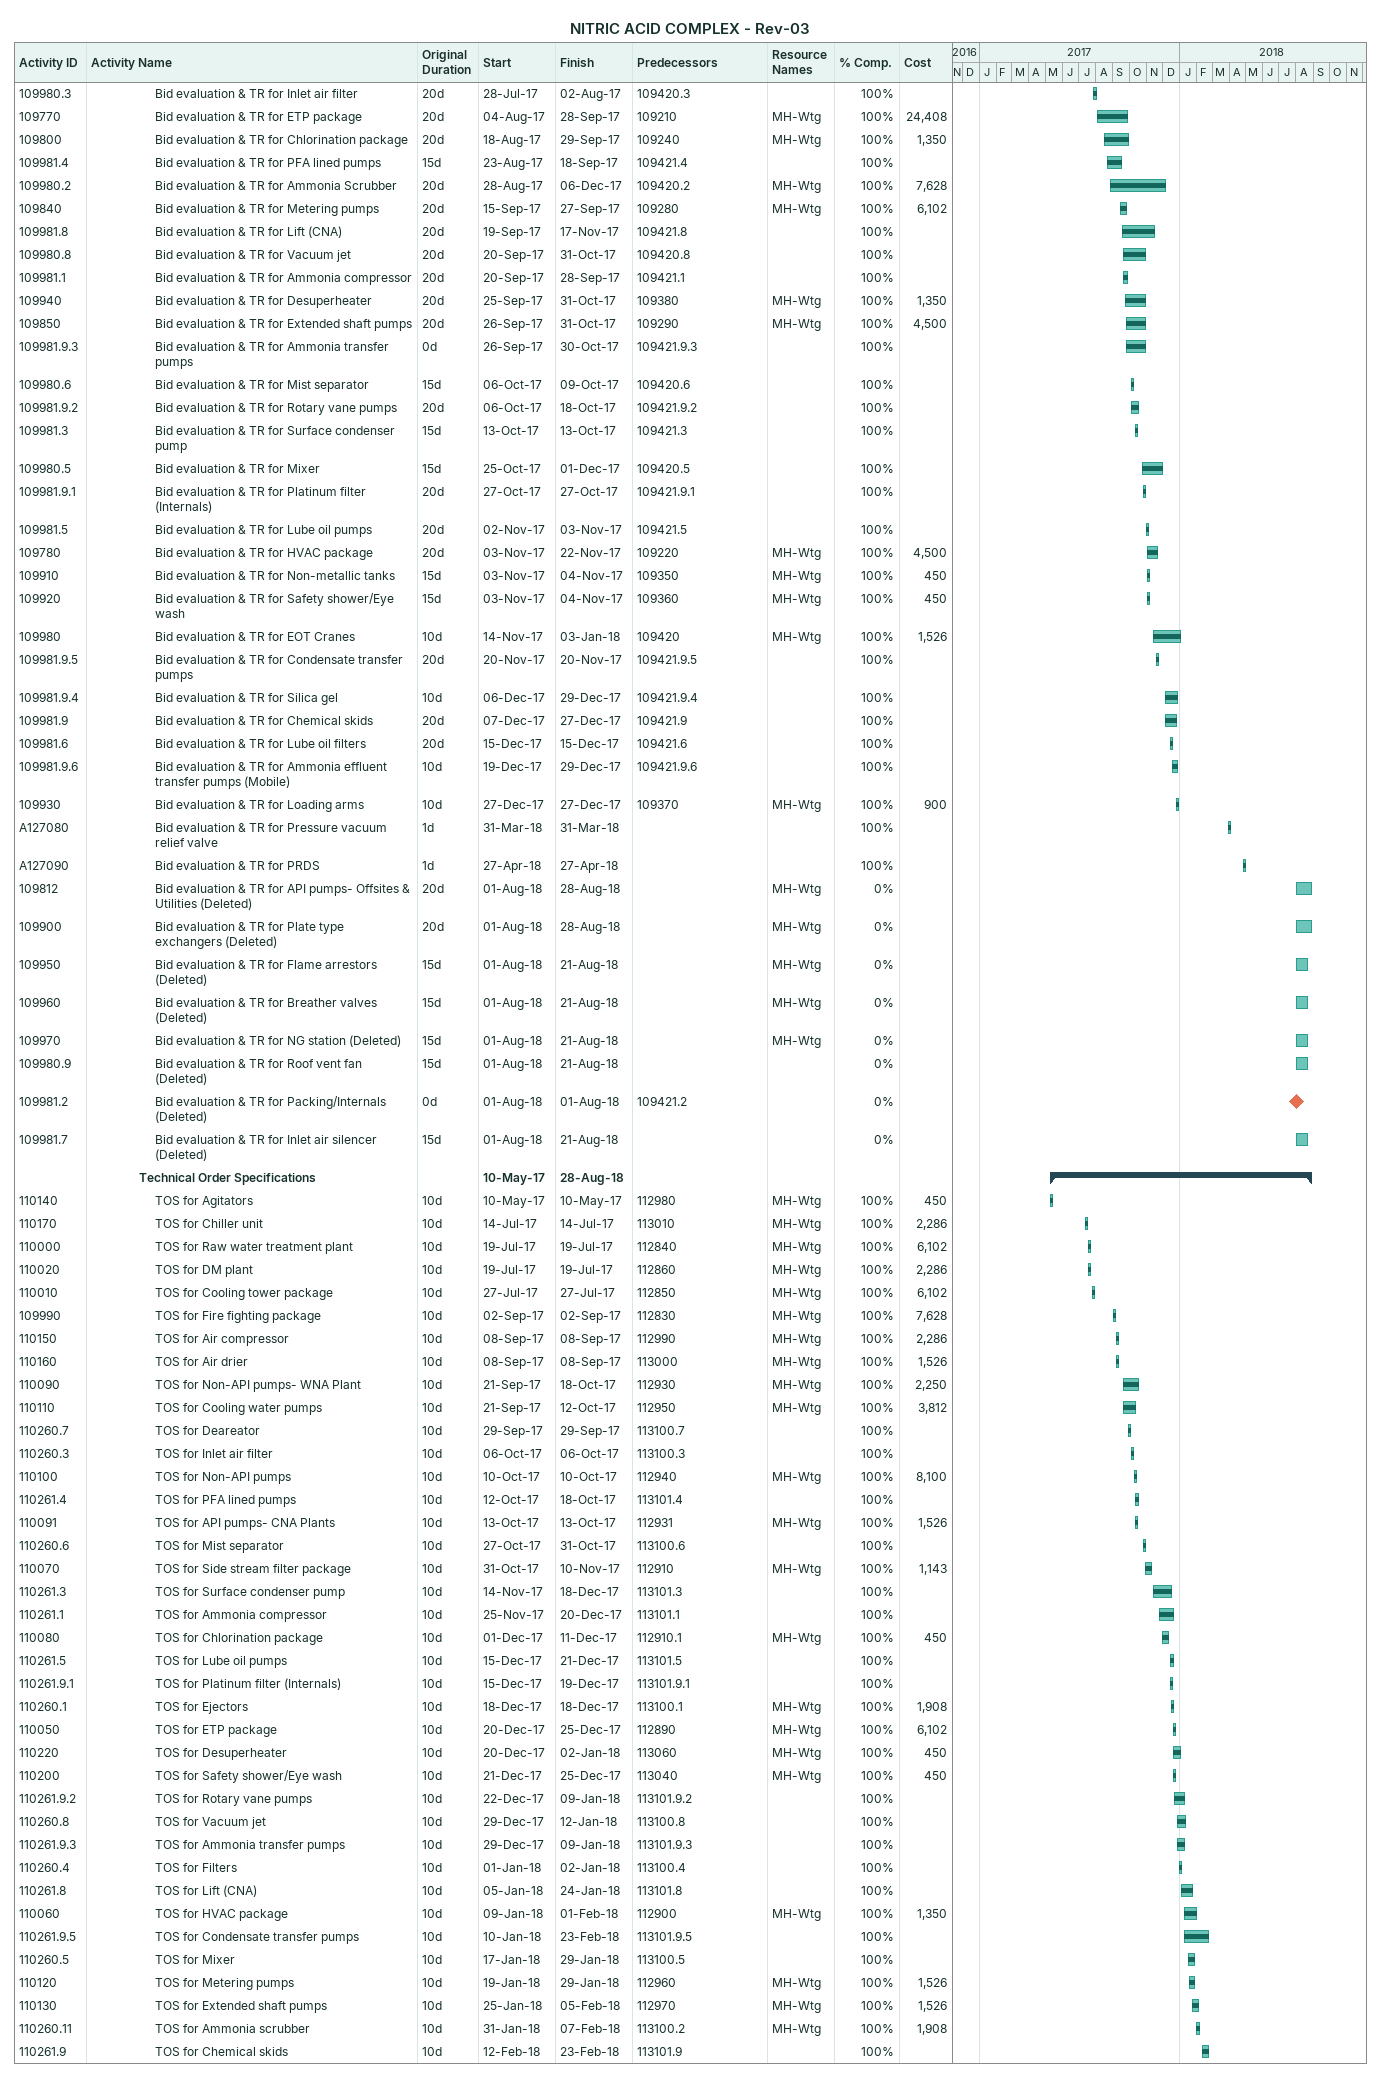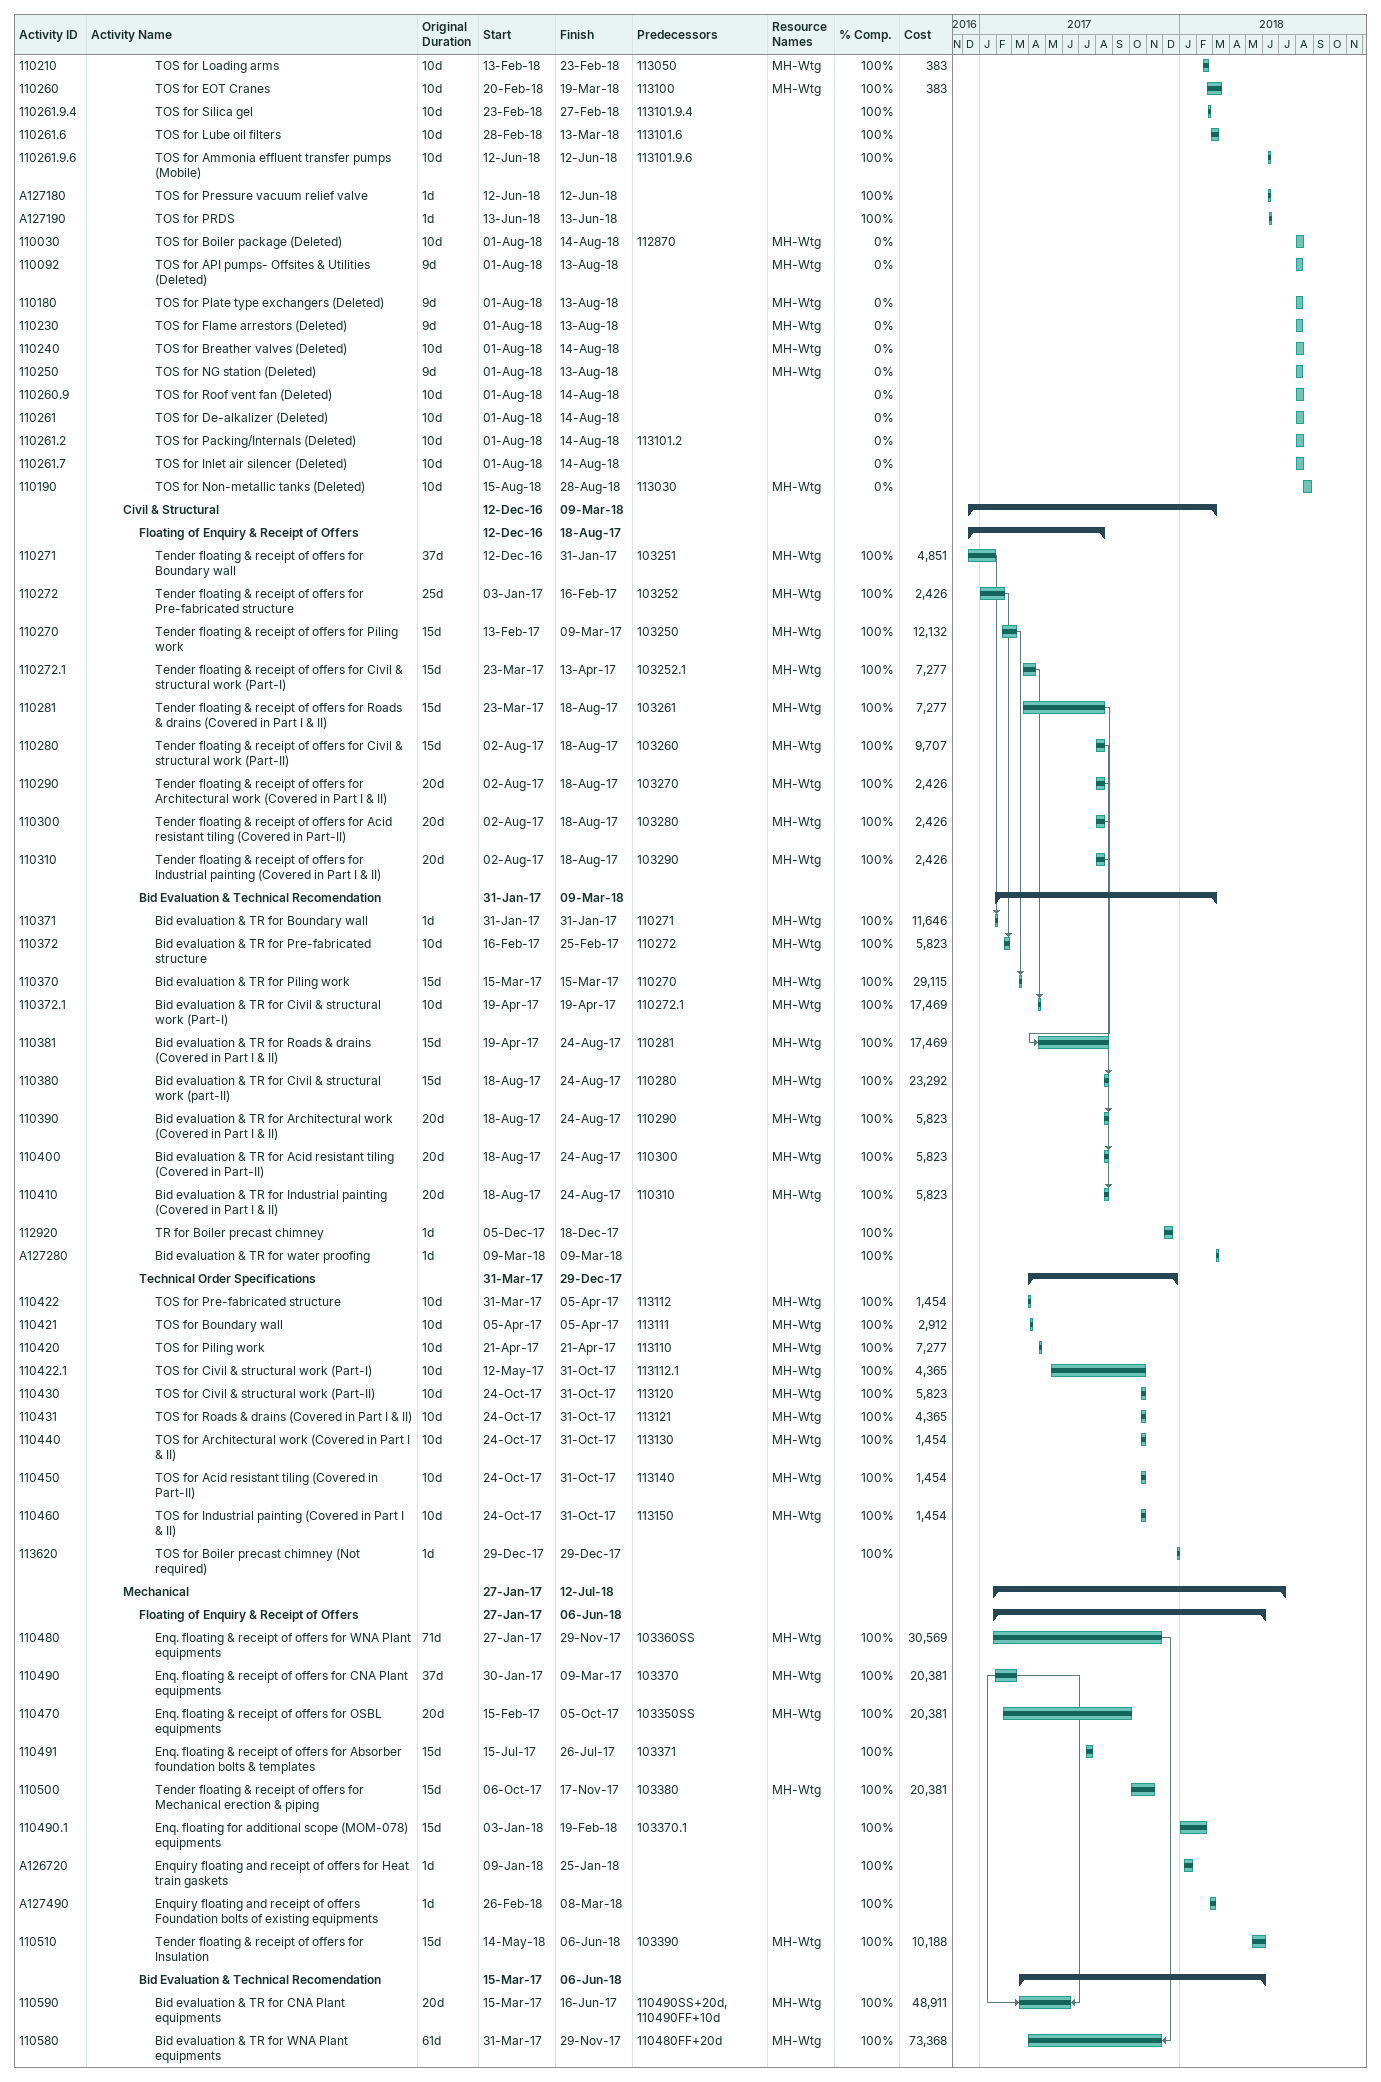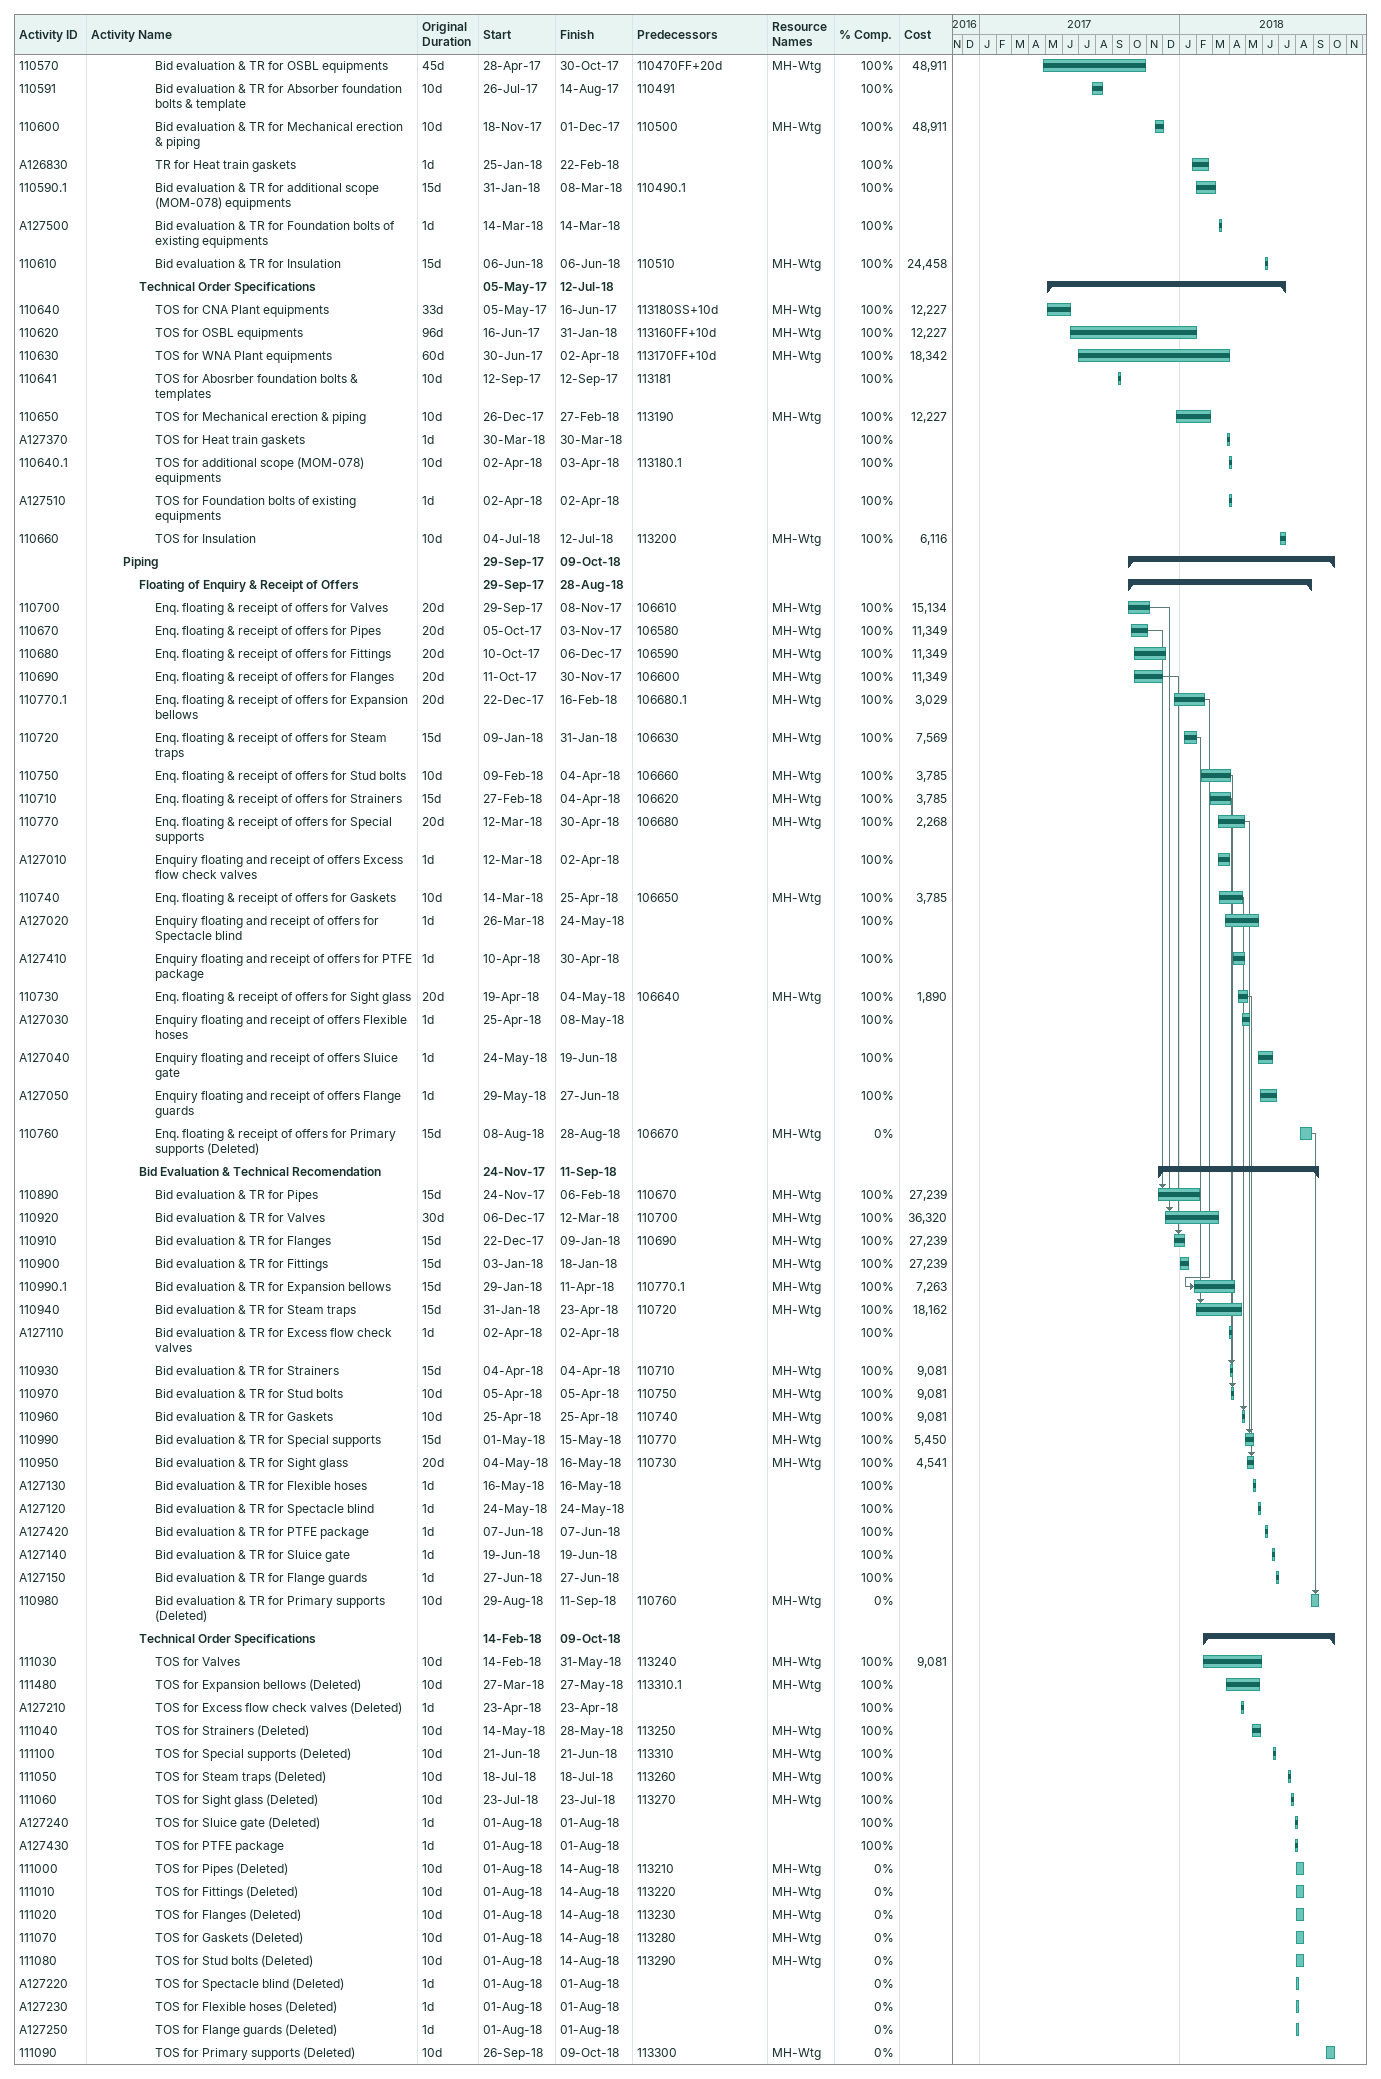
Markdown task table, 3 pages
NITRIC ACID COMPLEX - Rev-03

| ID | Level | Task | Original duration | Start | Finish | Predecessors | Resources | % complete | Cost |
|---|---|---|---|---|---|---|---|---|---|
| 109980.3 | 5 | Bid evaluation & TR for Inlet air filter | 20d | 2017-07-28 | 2017-08-02 | 109420.3 |  | 100 |  |
| 109770 | 5 | Bid evaluation & TR for ETP package | 20d | 2017-08-04 | 2017-09-28 | 109210 | MH-Wtg | 100 | 24408 |
| 109800 | 5 | Bid evaluation & TR for Chlorination package | 20d | 2017-08-18 | 2017-09-29 | 109240 | MH-Wtg | 100 | 1350 |
| 109981.4 | 5 | Bid evaluation & TR for PFA lined pumps | 15d | 2017-08-23 | 2017-09-18 | 109421.4 |  | 100 |  |
| 109980.2 | 5 | Bid evaluation & TR for Ammonia Scrubber | 20d | 2017-08-28 | 2017-12-06 | 109420.2 | MH-Wtg | 100 | 7628 |
| 109840 | 5 | Bid evaluation & TR for Metering pumps | 20d | 2017-09-15 | 2017-09-27 | 109280 | MH-Wtg | 100 | 6102 |
| 109981.8 | 5 | Bid evaluation & TR for Lift (CNA) | 20d | 2017-09-19 | 2017-11-17 | 109421.8 |  | 100 |  |
| 109980.8 | 5 | Bid evaluation & TR for Vacuum jet | 20d | 2017-09-20 | 2017-10-31 | 109420.8 |  | 100 |  |
| 109981.1 | 5 | Bid evaluation & TR for Ammonia compressor | 20d | 2017-09-20 | 2017-09-28 | 109421.1 |  | 100 |  |
| 109940 | 5 | Bid evaluation & TR for Desuperheater | 20d | 2017-09-25 | 2017-10-31 | 109380 | MH-Wtg | 100 | 1350 |
| 109850 | 5 | Bid evaluation & TR for Extended shaft pumps | 20d | 2017-09-26 | 2017-10-31 | 109290 | MH-Wtg | 100 | 4500 |
| 109981.9.3 | 5 | Bid evaluation & TR for Ammonia transfer pumps | 0d | 2017-09-26 | 2017-10-30 | 109421.9.3 |  | 100 |  |
| 109980.6 | 5 | Bid evaluation & TR for Mist separator | 15d | 2017-10-06 | 2017-10-09 | 109420.6 |  | 100 |  |
| 109981.9.2 | 5 | Bid evaluation & TR for Rotary vane pumps | 20d | 2017-10-06 | 2017-10-18 | 109421.9.2 |  | 100 |  |
| 109981.3 | 5 | Bid evaluation & TR for Surface condenser pump | 15d | 2017-10-13 | 2017-10-13 | 109421.3 |  | 100 |  |
| 109980.5 | 5 | Bid evaluation & TR for Mixer | 15d | 2017-10-25 | 2017-12-01 | 109420.5 |  | 100 |  |
| 109981.9.1 | 5 | Bid evaluation & TR for Platinum filter (Internals) | 20d | 2017-10-27 | 2017-10-27 | 109421.9.1 |  | 100 |  |
| 109981.5 | 5 | Bid evaluation & TR for Lube oil pumps | 20d | 2017-11-02 | 2017-11-03 | 109421.5 |  | 100 |  |
| 109780 | 5 | Bid evaluation & TR for HVAC package | 20d | 2017-11-03 | 2017-11-22 | 109220 | MH-Wtg | 100 | 4500 |
| 109910 | 5 | Bid evaluation & TR for Non-metallic tanks | 15d | 2017-11-03 | 2017-11-04 | 109350 | MH-Wtg | 100 | 450 |
| 109920 | 5 | Bid evaluation & TR for Safety shower/Eye wash | 15d | 2017-11-03 | 2017-11-04 | 109360 | MH-Wtg | 100 | 450 |
| 109980 | 5 | Bid evaluation & TR for EOT Cranes | 10d | 2017-11-14 | 2018-01-03 | 109420 | MH-Wtg | 100 | 1526 |
| 109981.9.5 | 5 | Bid evaluation & TR for Condensate transfer pumps | 20d | 2017-11-20 | 2017-11-20 | 109421.9.5 |  | 100 |  |
| 109981.9.4 | 5 | Bid evaluation & TR for Silica gel | 10d | 2017-12-06 | 2017-12-29 | 109421.9.4 |  | 100 |  |
| 109981.9 | 5 | Bid evaluation & TR for Chemical skids | 20d | 2017-12-07 | 2017-12-27 | 109421.9 |  | 100 |  |
| 109981.6 | 5 | Bid evaluation & TR for Lube oil filters | 20d | 2017-12-15 | 2017-12-15 | 109421.6 |  | 100 |  |
| 109981.9.6 | 5 | Bid evaluation & TR for Ammonia effluent transfer pumps (Mobile) | 10d | 2017-12-19 | 2017-12-29 | 109421.9.6 |  | 100 |  |
| 109930 | 5 | Bid evaluation & TR for Loading arms | 10d | 2017-12-27 | 2017-12-27 | 109370 | MH-Wtg | 100 | 900 |
| A127080 | 5 | Bid evaluation & TR for Pressure vacuum relief valve | 1d | 2018-03-31 | 2018-03-31 |  |  | 100 |  |
| A127090 | 5 | Bid evaluation & TR for PRDS | 1d | 2018-04-27 | 2018-04-27 |  |  | 100 |  |
| 109812 | 5 | Bid evaluation & TR for API pumps- Offsites & Utilities (Deleted) | 20d | 2018-08-01 | 2018-08-28 |  | MH-Wtg | 0 |  |
| 109900 | 5 | Bid evaluation & TR for Plate type exchangers (Deleted) | 20d | 2018-08-01 | 2018-08-28 |  | MH-Wtg | 0 |  |
| 109950 | 5 | Bid evaluation & TR for Flame arrestors (Deleted) | 15d | 2018-08-01 | 2018-08-21 |  | MH-Wtg | 0 |  |
| 109960 | 5 | Bid evaluation & TR for Breather valves (Deleted) | 15d | 2018-08-01 | 2018-08-21 |  | MH-Wtg | 0 |  |
| 109970 | 5 | Bid evaluation & TR for NG station (Deleted) | 15d | 2018-08-01 | 2018-08-21 |  | MH-Wtg | 0 |  |
| 109980.9 | 5 | Bid evaluation & TR for Roof vent fan (Deleted) | 15d | 2018-08-01 | 2018-08-21 |  |  | 0 |  |
| 109981.2 | 5 | Bid evaluation & TR for Packing/Internals (Deleted) | 0d | 2018-08-01 | 2018-08-01 | 109421.2 |  | 0 |  |
| 109981.7 | 5 | Bid evaluation & TR for Inlet air silencer (Deleted) | 15d | 2018-08-01 | 2018-08-21 |  |  | 0 |  |
|  | 4 | **Technical Order Specifications** |  | 2017-05-10 | 2018-08-28 |  |  |  |  |
| 110140 | 5 | TOS for Agitators | 10d | 2017-05-10 | 2017-05-10 | 112980 | MH-Wtg | 100 | 450 |
| 110170 | 5 | TOS for Chiller unit | 10d | 2017-07-14 | 2017-07-14 | 113010 | MH-Wtg | 100 | 2286 |
| 110000 | 5 | TOS for Raw water treatment plant | 10d | 2017-07-19 | 2017-07-19 | 112840 | MH-Wtg | 100 | 6102 |
| 110020 | 5 | TOS for DM plant | 10d | 2017-07-19 | 2017-07-19 | 112860 | MH-Wtg | 100 | 2286 |
| 110010 | 5 | TOS for Cooling tower package | 10d | 2017-07-27 | 2017-07-27 | 112850 | MH-Wtg | 100 | 6102 |
| 109990 | 5 | TOS for Fire fighting package | 10d | 2017-09-02 | 2017-09-02 | 112830 | MH-Wtg | 100 | 7628 |
| 110150 | 5 | TOS for Air compressor | 10d | 2017-09-08 | 2017-09-08 | 112990 | MH-Wtg | 100 | 2286 |
| 110160 | 5 | TOS for Air drier | 10d | 2017-09-08 | 2017-09-08 | 113000 | MH-Wtg | 100 | 1526 |
| 110090 | 5 | TOS for Non-API pumps- WNA Plant | 10d | 2017-09-21 | 2017-10-18 | 112930 | MH-Wtg | 100 | 2250 |
| 110110 | 5 | TOS for Cooling water pumps | 10d | 2017-09-21 | 2017-10-12 | 112950 | MH-Wtg | 100 | 3812 |
| 110260.7 | 5 | TOS for Deareator | 10d | 2017-09-29 | 2017-09-29 | 113100.7 |  | 100 |  |
| 110260.3 | 5 | TOS for Inlet air filter | 10d | 2017-10-06 | 2017-10-06 | 113100.3 |  | 100 |  |
| 110100 | 5 | TOS for Non-API pumps | 10d | 2017-10-10 | 2017-10-10 | 112940 | MH-Wtg | 100 | 8100 |
| 110261.4 | 5 | TOS for PFA lined pumps | 10d | 2017-10-12 | 2017-10-18 | 113101.4 |  | 100 |  |
| 110091 | 5 | TOS for API pumps- CNA Plants | 10d | 2017-10-13 | 2017-10-13 | 112931 | MH-Wtg | 100 | 1526 |
| 110260.6 | 5 | TOS for Mist separator | 10d | 2017-10-27 | 2017-10-31 | 113100.6 |  | 100 |  |
| 110070 | 5 | TOS for Side stream filter package | 10d | 2017-10-31 | 2017-11-10 | 112910 | MH-Wtg | 100 | 1143 |
| 110261.3 | 5 | TOS for Surface condenser pump | 10d | 2017-11-14 | 2017-12-18 | 113101.3 |  | 100 |  |
| 110261.1 | 5 | TOS for Ammonia compressor | 10d | 2017-11-25 | 2017-12-20 | 113101.1 |  | 100 |  |
| 110080 | 5 | TOS for Chlorination package | 10d | 2017-12-01 | 2017-12-11 | 112910.1 | MH-Wtg | 100 | 450 |
| 110261.5 | 5 | TOS for Lube oil pumps | 10d | 2017-12-15 | 2017-12-21 | 113101.5 |  | 100 |  |
| 110261.9.1 | 5 | TOS for Platinum filter (Internals) | 10d | 2017-12-15 | 2017-12-19 | 113101.9.1 |  | 100 |  |
| 110260.1 | 5 | TOS for Ejectors | 10d | 2017-12-18 | 2017-12-18 | 113100.1 | MH-Wtg | 100 | 1908 |
| 110050 | 5 | TOS for ETP package | 10d | 2017-12-20 | 2017-12-25 | 112890 | MH-Wtg | 100 | 6102 |
| 110220 | 5 | TOS for Desuperheater | 10d | 2017-12-20 | 2018-01-02 | 113060 | MH-Wtg | 100 | 450 |
| 110200 | 5 | TOS for Safety shower/Eye wash | 10d | 2017-12-21 | 2017-12-25 | 113040 | MH-Wtg | 100 | 450 |
| 110261.9.2 | 5 | TOS for Rotary vane pumps | 10d | 2017-12-22 | 2018-01-09 | 113101.9.2 |  | 100 |  |
| 110260.8 | 5 | TOS for Vacuum jet | 10d | 2017-12-29 | 2018-01-12 | 113100.8 |  | 100 |  |
| 110261.9.3 | 5 | TOS for Ammonia transfer pumps | 10d | 2017-12-29 | 2018-01-09 | 113101.9.3 |  | 100 |  |
| 110260.4 | 5 | TOS for Filters | 10d | 2018-01-01 | 2018-01-02 | 113100.4 |  | 100 |  |
| 110261.8 | 5 | TOS for Lift (CNA) | 10d | 2018-01-05 | 2018-01-24 | 113101.8 |  | 100 |  |
| 110060 | 5 | TOS for HVAC package | 10d | 2018-01-09 | 2018-02-01 | 112900 | MH-Wtg | 100 | 1350 |
| 110261.9.5 | 5 | TOS for Condensate transfer pumps | 10d | 2018-01-10 | 2018-02-23 | 113101.9.5 |  | 100 |  |
| 110260.5 | 5 | TOS for Mixer | 10d | 2018-01-17 | 2018-01-29 | 113100.5 |  | 100 |  |
| 110120 | 5 | TOS for Metering pumps | 10d | 2018-01-19 | 2018-01-29 | 112960 | MH-Wtg | 100 | 1526 |
| 110130 | 5 | TOS for Extended shaft pumps | 10d | 2018-01-25 | 2018-02-05 | 112970 | MH-Wtg | 100 | 1526 |
| 110260.11 | 5 | TOS for Ammonia scrubber | 10d | 2018-01-31 | 2018-02-07 | 113100.2 | MH-Wtg | 100 | 1908 |
| 110261.9 | 5 | TOS for Chemical skids | 10d | 2018-02-12 | 2018-02-23 | 113101.9 |  | 100 |  |
| 110210 | 5 | TOS for Loading arms | 10d | 2018-02-13 | 2018-02-23 | 113050 | MH-Wtg | 100 | 383 |
| 110260 | 5 | TOS for EOT Cranes | 10d | 2018-02-20 | 2018-03-19 | 113100 | MH-Wtg | 100 | 383 |
| 110261.9.4 | 5 | TOS for Silica gel | 10d | 2018-02-23 | 2018-02-27 | 113101.9.4 |  | 100 |  |
| 110261.6 | 5 | TOS for Lube oil filters | 10d | 2018-02-28 | 2018-03-13 | 113101.6 |  | 100 |  |
| 110261.9.6 | 5 | TOS for Ammonia effluent transfer pumps (Mobile) | 10d | 2018-06-12 | 2018-06-12 | 113101.9.6 |  | 100 |  |
| A127180 | 5 | TOS for Pressure vacuum relief valve | 1d | 2018-06-12 | 2018-06-12 |  |  | 100 |  |
| A127190 | 5 | TOS for PRDS | 1d | 2018-06-13 | 2018-06-13 |  |  | 100 |  |
| 110030 | 5 | TOS for Boiler package (Deleted) | 10d | 2018-08-01 | 2018-08-14 | 112870 | MH-Wtg | 0 |  |
| 110092 | 5 | TOS for API pumps- Offsites & Utilities (Deleted) | 9d | 2018-08-01 | 2018-08-13 |  | MH-Wtg | 0 |  |
| 110180 | 5 | TOS for Plate type exchangers (Deleted) | 9d | 2018-08-01 | 2018-08-13 |  | MH-Wtg | 0 |  |
| 110230 | 5 | TOS for Flame arrestors (Deleted) | 9d | 2018-08-01 | 2018-08-13 |  | MH-Wtg | 0 |  |
| 110240 | 5 | TOS for Breather valves (Deleted) | 10d | 2018-08-01 | 2018-08-14 |  | MH-Wtg | 0 |  |
| 110250 | 5 | TOS for NG station (Deleted) | 9d | 2018-08-01 | 2018-08-13 |  | MH-Wtg | 0 |  |
| 110260.9 | 5 | TOS for Roof vent fan (Deleted) | 10d | 2018-08-01 | 2018-08-14 |  |  | 0 |  |
| 110261 | 5 | TOS for De-alkalizer (Deleted) | 10d | 2018-08-01 | 2018-08-14 |  |  | 0 |  |
| 110261.2 | 5 | TOS for Packing/Internals (Deleted) | 10d | 2018-08-01 | 2018-08-14 | 113101.2 |  | 0 |  |
| 110261.7 | 5 | TOS for Inlet air silencer (Deleted) | 10d | 2018-08-01 | 2018-08-14 |  |  | 0 |  |
| 110190 | 5 | TOS for Non-metallic tanks (Deleted) | 10d | 2018-08-15 | 2018-08-28 | 113030 | MH-Wtg | 0 |  |
|  | 3 | **Civil & Structural** |  | 2016-12-12 | 2018-03-09 |  |  |  |  |
|  | 4 | **Floating of Enquiry & Receipt of Offers** |  | 2016-12-12 | 2017-08-18 |  |  |  |  |
| 110271 | 5 | Tender floating & receipt of offers for Boundary wall | 37d | 2016-12-12 | 2017-01-31 | 103251 | MH-Wtg | 100 | 4851 |
| 110272 | 5 | Tender floating & receipt of offers for Pre-fabricated structure | 25d | 2017-01-03 | 2017-02-16 | 103252 | MH-Wtg | 100 | 2426 |
| 110270 | 5 | Tender floating & receipt of offers for Piling work | 15d | 2017-02-13 | 2017-03-09 | 103250 | MH-Wtg | 100 | 12132 |
| 110272.1 | 5 | Tender floating & receipt of offers for Civil & structural work (Part-I) | 15d | 2017-03-23 | 2017-04-13 | 103252.1 | MH-Wtg | 100 | 7277 |
| 110281 | 5 | Tender floating & receipt of offers for Roads & drains (Covered in Part I & II) | 15d | 2017-03-23 | 2017-08-18 | 103261 | MH-Wtg | 100 | 7277 |
| 110280 | 5 | Tender floating & receipt of offers for Civil & structural work (Part-II) | 15d | 2017-08-02 | 2017-08-18 | 103260 | MH-Wtg | 100 | 9707 |
| 110290 | 5 | Tender floating & receipt of offers for Architectural work (Covered in Part I & II) | 20d | 2017-08-02 | 2017-08-18 | 103270 | MH-Wtg | 100 | 2426 |
| 110300 | 5 | Tender floating & receipt of offers for Acid resistant tiling (Covered in Part-II) | 20d | 2017-08-02 | 2017-08-18 | 103280 | MH-Wtg | 100 | 2426 |
| 110310 | 5 | Tender floating & receipt of offers for Industrial painting (Covered in Part I & II) | 20d | 2017-08-02 | 2017-08-18 | 103290 | MH-Wtg | 100 | 2426 |
|  | 4 | **Bid Evaluation & Technical Recomendation** |  | 2017-01-31 | 2018-03-09 |  |  |  |  |
| 110371 | 5 | Bid evaluation & TR for Boundary wall | 1d | 2017-01-31 | 2017-01-31 | 110271 | MH-Wtg | 100 | 11646 |
| 110372 | 5 | Bid evaluation & TR for Pre-fabricated structure | 10d | 2017-02-16 | 2017-02-25 | 110272 | MH-Wtg | 100 | 5823 |
| 110370 | 5 | Bid evaluation & TR for Piling work | 15d | 2017-03-15 | 2017-03-15 | 110270 | MH-Wtg | 100 | 29115 |
| 110372.1 | 5 | Bid evaluation & TR for Civil & structural work (Part-I) | 10d | 2017-04-19 | 2017-04-19 | 110272.1 | MH-Wtg | 100 | 17469 |
| 110381 | 5 | Bid evaluation & TR for Roads & drains (Covered in Part I & II) | 15d | 2017-04-19 | 2017-08-24 | 110281 | MH-Wtg | 100 | 17469 |
| 110380 | 5 | Bid evaluation & TR for Civil & structural work (part-II) | 15d | 2017-08-18 | 2017-08-24 | 110280 | MH-Wtg | 100 | 23292 |
| 110390 | 5 | Bid evaluation & TR for Architectural work (Covered in Part I & II) | 20d | 2017-08-18 | 2017-08-24 | 110290 | MH-Wtg | 100 | 5823 |
| 110400 | 5 | Bid evaluation & TR for Acid resistant tiling (Covered in Part-II) | 20d | 2017-08-18 | 2017-08-24 | 110300 | MH-Wtg | 100 | 5823 |
| 110410 | 5 | Bid evaluation & TR for Industrial painting (Covered in Part I & II) | 20d | 2017-08-18 | 2017-08-24 | 110310 | MH-Wtg | 100 | 5823 |
| 112920 | 5 | TR for Boiler precast chimney | 1d | 2017-12-05 | 2017-12-18 |  |  | 100 |  |
| A127280 | 5 | Bid evaluation & TR for water proofing | 1d | 2018-03-09 | 2018-03-09 |  |  | 100 |  |
|  | 4 | **Technical Order Specifications** |  | 2017-03-31 | 2017-12-29 |  |  |  |  |
| 110422 | 5 | TOS for Pre-fabricated structure | 10d | 2017-03-31 | 2017-04-05 | 113112 | MH-Wtg | 100 | 1454 |
| 110421 | 5 | TOS for Boundary wall | 10d | 2017-04-05 | 2017-04-05 | 113111 | MH-Wtg | 100 | 2912 |
| 110420 | 5 | TOS for Piling work | 10d | 2017-04-21 | 2017-04-21 | 113110 | MH-Wtg | 100 | 7277 |
| 110422.1 | 5 | TOS for Civil & structural work (Part-I) | 10d | 2017-05-12 | 2017-10-31 | 113112.1 | MH-Wtg | 100 | 4365 |
| 110430 | 5 | TOS for Civil & structural work (Part-II) | 10d | 2017-10-24 | 2017-10-31 | 113120 | MH-Wtg | 100 | 5823 |
| 110431 | 5 | TOS for Roads & drains (Covered in Part I & II) | 10d | 2017-10-24 | 2017-10-31 | 113121 | MH-Wtg | 100 | 4365 |
| 110440 | 5 | TOS for Architectural work (Covered in Part I & II) | 10d | 2017-10-24 | 2017-10-31 | 113130 | MH-Wtg | 100 | 1454 |
| 110450 | 5 | TOS for Acid resistant tiling (Covered in Part-II) | 10d | 2017-10-24 | 2017-10-31 | 113140 | MH-Wtg | 100 | 1454 |
| 110460 | 5 | TOS for Industrial painting (Covered in Part I & II) | 10d | 2017-10-24 | 2017-10-31 | 113150 | MH-Wtg | 100 | 1454 |
| 113620 | 5 | TOS for Boiler precast chimney (Not required) | 1d | 2017-12-29 | 2017-12-29 |  |  | 100 |  |
|  | 3 | **Mechanical** |  | 2017-01-27 | 2018-07-12 |  |  |  |  |
|  | 4 | **Floating of Enquiry & Receipt of Offers** |  | 2017-01-27 | 2018-06-06 |  |  |  |  |
| 110480 | 5 | Enq. floating & receipt of offers for WNA Plant equipments | 71d | 2017-01-27 | 2017-11-29 | 103360SS | MH-Wtg | 100 | 30569 |
| 110490 | 5 | Enq. floating & receipt of offers for CNA Plant equipments | 37d | 2017-01-30 | 2017-03-09 | 103370 | MH-Wtg | 100 | 20381 |
| 110470 | 5 | Enq. floating & receipt of offers for OSBL equipments | 20d | 2017-02-15 | 2017-10-05 | 103350SS | MH-Wtg | 100 | 20381 |
| 110491 | 5 | Enq. floating & receipt of offers for Absorber foundation bolts & templates | 15d | 2017-07-15 | 2017-07-26 | 103371 |  | 100 |  |
| 110500 | 5 | Tender floating & receipt of offers for Mechanical erection & piping | 15d | 2017-10-06 | 2017-11-17 | 103380 | MH-Wtg | 100 | 20381 |
| 110490.1 | 5 | Enq. floating for additional scope (MOM-078) equipments | 15d | 2018-01-03 | 2018-02-19 | 103370.1 |  | 100 |  |
| A126720 | 5 | Enquiry floating and receipt of offers for Heat train gaskets | 1d | 2018-01-09 | 2018-01-25 |  |  | 100 |  |
| A127490 | 5 | Enquiry floating and receipt of offers Foundation bolts of existing equipments | 1d | 2018-02-26 | 2018-03-08 |  |  | 100 |  |
| 110510 | 5 | Tender floating & receipt of offers for Insulation | 15d | 2018-05-14 | 2018-06-06 | 103390 | MH-Wtg | 100 | 10188 |
|  | 4 | **Bid Evaluation & Technical Recomendation** |  | 2017-03-15 | 2018-06-06 |  |  |  |  |
| 110590 | 5 | Bid evaluation & TR for CNA Plant equipments | 20d | 2017-03-15 | 2017-06-16 | 110490SS+20d, 110490FF+10d | MH-Wtg | 100 | 48911 |
| 110580 | 5 | Bid evaluation & TR for WNA Plant equipments | 61d | 2017-03-31 | 2017-11-29 | 110480FF+20d | MH-Wtg | 100 | 73368 |
| 110570 | 5 | Bid evaluation & TR for OSBL equipments | 45d | 2017-04-28 | 2017-10-30 | 110470FF+20d | MH-Wtg | 100 | 48911 |
| 110591 | 5 | Bid evaluation & TR for Absorber foundation bolts & template | 10d | 2017-07-26 | 2017-08-14 | 110491 |  | 100 |  |
| 110600 | 5 | Bid evaluation & TR for Mechanical erection & piping | 10d | 2017-11-18 | 2017-12-01 | 110500 | MH-Wtg | 100 | 48911 |
| A126830 | 5 | TR for Heat train gaskets | 1d | 2018-01-25 | 2018-02-22 |  |  | 100 |  |
| 110590.1 | 5 | Bid evaluation & TR for additional scope (MOM-078) equipments | 15d | 2018-01-31 | 2018-03-08 | 110490.1 |  | 100 |  |
| A127500 | 5 | Bid evaluation & TR for Foundation bolts of existing equipments | 1d | 2018-03-14 | 2018-03-14 |  |  | 100 |  |
| 110610 | 5 | Bid evaluation & TR for Insulation | 15d | 2018-06-06 | 2018-06-06 | 110510 | MH-Wtg | 100 | 24458 |
|  | 4 | **Technical Order Specifications** |  | 2017-05-05 | 2018-07-12 |  |  |  |  |
| 110640 | 5 | TOS for CNA Plant equipments | 33d | 2017-05-05 | 2017-06-16 | 113180SS+10d | MH-Wtg | 100 | 12227 |
| 110620 | 5 | TOS for OSBL equipments | 96d | 2017-06-16 | 2018-01-31 | 113160FF+10d | MH-Wtg | 100 | 12227 |
| 110630 | 5 | TOS for WNA Plant equipments | 60d | 2017-06-30 | 2018-04-02 | 113170FF+10d | MH-Wtg | 100 | 18342 |
| 110641 | 5 | TOS for Abosrber foundation bolts & templates | 10d | 2017-09-12 | 2017-09-12 | 113181 |  | 100 |  |
| 110650 | 5 | TOS for Mechanical erection & piping | 10d | 2017-12-26 | 2018-02-27 | 113190 | MH-Wtg | 100 | 12227 |
| A127370 | 5 | TOS for Heat train gaskets | 1d | 2018-03-30 | 2018-03-30 |  |  | 100 |  |
| 110640.1 | 5 | TOS for additional scope (MOM-078) equipments | 10d | 2018-04-02 | 2018-04-03 | 113180.1 |  | 100 |  |
| A127510 | 5 | TOS for Foundation bolts of existing equipments | 1d | 2018-04-02 | 2018-04-02 |  |  | 100 |  |
| 110660 | 5 | TOS for Insulation | 10d | 2018-07-04 | 2018-07-12 | 113200 | MH-Wtg | 100 | 6116 |
|  | 3 | **Piping** |  | 2017-09-29 | 2018-10-09 |  |  |  |  |
|  | 4 | **Floating of Enquiry & Receipt of Offers** |  | 2017-09-29 | 2018-08-28 |  |  |  |  |
| 110700 | 5 | Enq. floating & receipt of offers for Valves | 20d | 2017-09-29 | 2017-11-08 | 106610 | MH-Wtg | 100 | 15134 |
| 110670 | 5 | Enq. floating & receipt of offers for Pipes | 20d | 2017-10-05 | 2017-11-03 | 106580 | MH-Wtg | 100 | 11349 |
| 110680 | 5 | Enq. floating & receipt of offers for Fittings | 20d | 2017-10-10 | 2017-12-06 | 106590 | MH-Wtg | 100 | 11349 |
| 110690 | 5 | Enq. floating & receipt of offers for Flanges | 20d | 2017-10-11 | 2017-11-30 | 106600 | MH-Wtg | 100 | 11349 |
| 110770.1 | 5 | Enq. floating & receipt of offers for Expansion bellows | 20d | 2017-12-22 | 2018-02-16 | 106680.1 | MH-Wtg | 100 | 3029 |
| 110720 | 5 | Enq. floating & receipt of offers for Steam traps | 15d | 2018-01-09 | 2018-01-31 | 106630 | MH-Wtg | 100 | 7569 |
| 110750 | 5 | Enq. floating & receipt of offers for Stud bolts | 10d | 2018-02-09 | 2018-04-04 | 106660 | MH-Wtg | 100 | 3785 |
| 110710 | 5 | Enq. floating & receipt of offers for Strainers | 15d | 2018-02-27 | 2018-04-04 | 106620 | MH-Wtg | 100 | 3785 |
| 110770 | 5 | Enq. floating & receipt of offers for Special supports | 20d | 2018-03-12 | 2018-04-30 | 106680 | MH-Wtg | 100 | 2268 |
| A127010 | 5 | Enquiry floating and receipt of offers Excess flow check valves | 1d | 2018-03-12 | 2018-04-02 |  |  | 100 |  |
| 110740 | 5 | Enq. floating & receipt of offers for Gaskets | 10d | 2018-03-14 | 2018-04-25 | 106650 | MH-Wtg | 100 | 3785 |
| A127020 | 5 | Enquiry floating and receipt of offers for Spectacle blind | 1d | 2018-03-26 | 2018-05-24 |  |  | 100 |  |
| A127410 | 5 | Enquiry floating and receipt of offers for PTFE package | 1d | 2018-04-10 | 2018-04-30 |  |  | 100 |  |
| 110730 | 5 | Enq. floating & receipt of offers for Sight glass | 20d | 2018-04-19 | 2018-05-04 | 106640 | MH-Wtg | 100 | 1890 |
| A127030 | 5 | Enquiry floating and receipt of offers Flexible hoses | 1d | 2018-04-25 | 2018-05-08 |  |  | 100 |  |
| A127040 | 5 | Enquiry floating and receipt of offers Sluice gate | 1d | 2018-05-24 | 2018-06-19 |  |  | 100 |  |
| A127050 | 5 | Enquiry floating and receipt of offers Flange guards | 1d | 2018-05-29 | 2018-06-27 |  |  | 100 |  |
| 110760 | 5 | Enq. floating & receipt of offers for Primary supports (Deleted) | 15d | 2018-08-08 | 2018-08-28 | 106670 | MH-Wtg | 0 |  |
|  | 4 | **Bid Evaluation & Technical Recomendation** |  | 2017-11-24 | 2018-09-11 |  |  |  |  |
| 110890 | 5 | Bid evaluation & TR for Pipes | 15d | 2017-11-24 | 2018-02-06 | 110670 | MH-Wtg | 100 | 27239 |
| 110920 | 5 | Bid evaluation & TR for Valves | 30d | 2017-12-06 | 2018-03-12 | 110700 | MH-Wtg | 100 | 36320 |
| 110910 | 5 | Bid evaluation & TR for Flanges | 15d | 2017-12-22 | 2018-01-09 | 110690 | MH-Wtg | 100 | 27239 |
| 110900 | 5 | Bid evaluation & TR for Fittings | 15d | 2018-01-03 | 2018-01-18 |  | MH-Wtg | 100 | 27239 |
| 110990.1 | 5 | Bid evaluation & TR for Expansion bellows | 15d | 2018-01-29 | 2018-04-11 | 110770.1 | MH-Wtg | 100 | 7263 |
| 110940 | 5 | Bid evaluation & TR for Steam traps | 15d | 2018-01-31 | 2018-04-23 | 110720 | MH-Wtg | 100 | 18162 |
| A127110 | 5 | Bid evaluation & TR for Excess flow check valves | 1d | 2018-04-02 | 2018-04-02 |  |  | 100 |  |
| 110930 | 5 | Bid evaluation & TR for Strainers | 15d | 2018-04-04 | 2018-04-04 | 110710 | MH-Wtg | 100 | 9081 |
| 110970 | 5 | Bid evaluation & TR for Stud bolts | 10d | 2018-04-05 | 2018-04-05 | 110750 | MH-Wtg | 100 | 9081 |
| 110960 | 5 | Bid evaluation & TR for Gaskets | 10d | 2018-04-25 | 2018-04-25 | 110740 | MH-Wtg | 100 | 9081 |
| 110990 | 5 | Bid evaluation & TR for Special supports | 15d | 2018-05-01 | 2018-05-15 | 110770 | MH-Wtg | 100 | 5450 |
| 110950 | 5 | Bid evaluation & TR for Sight glass | 20d | 2018-05-04 | 2018-05-16 | 110730 | MH-Wtg | 100 | 4541 |
| A127130 | 5 | Bid evaluation & TR for Flexible hoses | 1d | 2018-05-16 | 2018-05-16 |  |  | 100 |  |
| A127120 | 5 | Bid evaluation & TR for Spectacle blind | 1d | 2018-05-24 | 2018-05-24 |  |  | 100 |  |
| A127420 | 5 | Bid evaluation & TR for PTFE package | 1d | 2018-06-07 | 2018-06-07 |  |  | 100 |  |
| A127140 | 5 | Bid evaluation & TR for Sluice gate | 1d | 2018-06-19 | 2018-06-19 |  |  | 100 |  |
| A127150 | 5 | Bid evaluation & TR for Flange guards | 1d | 2018-06-27 | 2018-06-27 |  |  | 100 |  |
| 110980 | 5 | Bid evaluation & TR for Primary supports (Deleted) | 10d | 2018-08-29 | 2018-09-11 | 110760 | MH-Wtg | 0 |  |
|  | 4 | **Technical Order Specifications** |  | 2018-02-14 | 2018-10-09 |  |  |  |  |
| 111030 | 5 | TOS for Valves | 10d | 2018-02-14 | 2018-05-31 | 113240 | MH-Wtg | 100 | 9081 |
| 111480 | 5 | TOS for Expansion bellows (Deleted) | 10d | 2018-03-27 | 2018-05-27 | 113310.1 | MH-Wtg | 100 |  |
| A127210 | 5 | TOS for Excess flow check valves (Deleted) | 1d | 2018-04-23 | 2018-04-23 |  |  | 100 |  |
| 111040 | 5 | TOS for Strainers (Deleted) | 10d | 2018-05-14 | 2018-05-28 | 113250 | MH-Wtg | 100 |  |
| 111100 | 5 | TOS for Special supports (Deleted) | 10d | 2018-06-21 | 2018-06-21 | 113310 | MH-Wtg | 100 |  |
| 111050 | 5 | TOS for Steam traps (Deleted) | 10d | 2018-07-18 | 2018-07-18 | 113260 | MH-Wtg | 100 |  |
| 111060 | 5 | TOS for Sight glass (Deleted) | 10d | 2018-07-23 | 2018-07-23 | 113270 | MH-Wtg | 100 |  |
| A127240 | 5 | TOS for Sluice gate (Deleted) | 1d | 2018-08-01 | 2018-08-01 |  |  | 100 |  |
| A127430 | 5 | TOS for PTFE package | 1d | 2018-08-01 | 2018-08-01 |  |  | 100 |  |
| 111000 | 5 | TOS for Pipes (Deleted) | 10d | 2018-08-01 | 2018-08-14 | 113210 | MH-Wtg | 0 |  |
| 111010 | 5 | TOS for Fittings (Deleted) | 10d | 2018-08-01 | 2018-08-14 | 113220 | MH-Wtg | 0 |  |
| 111020 | 5 | TOS for Flanges (Deleted) | 10d | 2018-08-01 | 2018-08-14 | 113230 | MH-Wtg | 0 |  |
| 111070 | 5 | TOS for Gaskets (Deleted) | 10d | 2018-08-01 | 2018-08-14 | 113280 | MH-Wtg | 0 |  |
| 111080 | 5 | TOS for Stud bolts (Deleted) | 10d | 2018-08-01 | 2018-08-14 | 113290 | MH-Wtg | 0 |  |
| A127220 | 5 | TOS for Spectacle blind (Deleted) | 1d | 2018-08-01 | 2018-08-01 |  |  | 0 |  |
| A127230 | 5 | TOS for Flexible hoses (Deleted) | 1d | 2018-08-01 | 2018-08-01 |  |  | 0 |  |
| A127250 | 5 | TOS for Flange guards (Deleted) | 1d | 2018-08-01 | 2018-08-01 |  |  | 0 |  |
| 111090 | 5 | TOS for Primary supports (Deleted) | 10d | 2018-09-26 | 2018-10-09 | 113300 | MH-Wtg | 0 |  |
